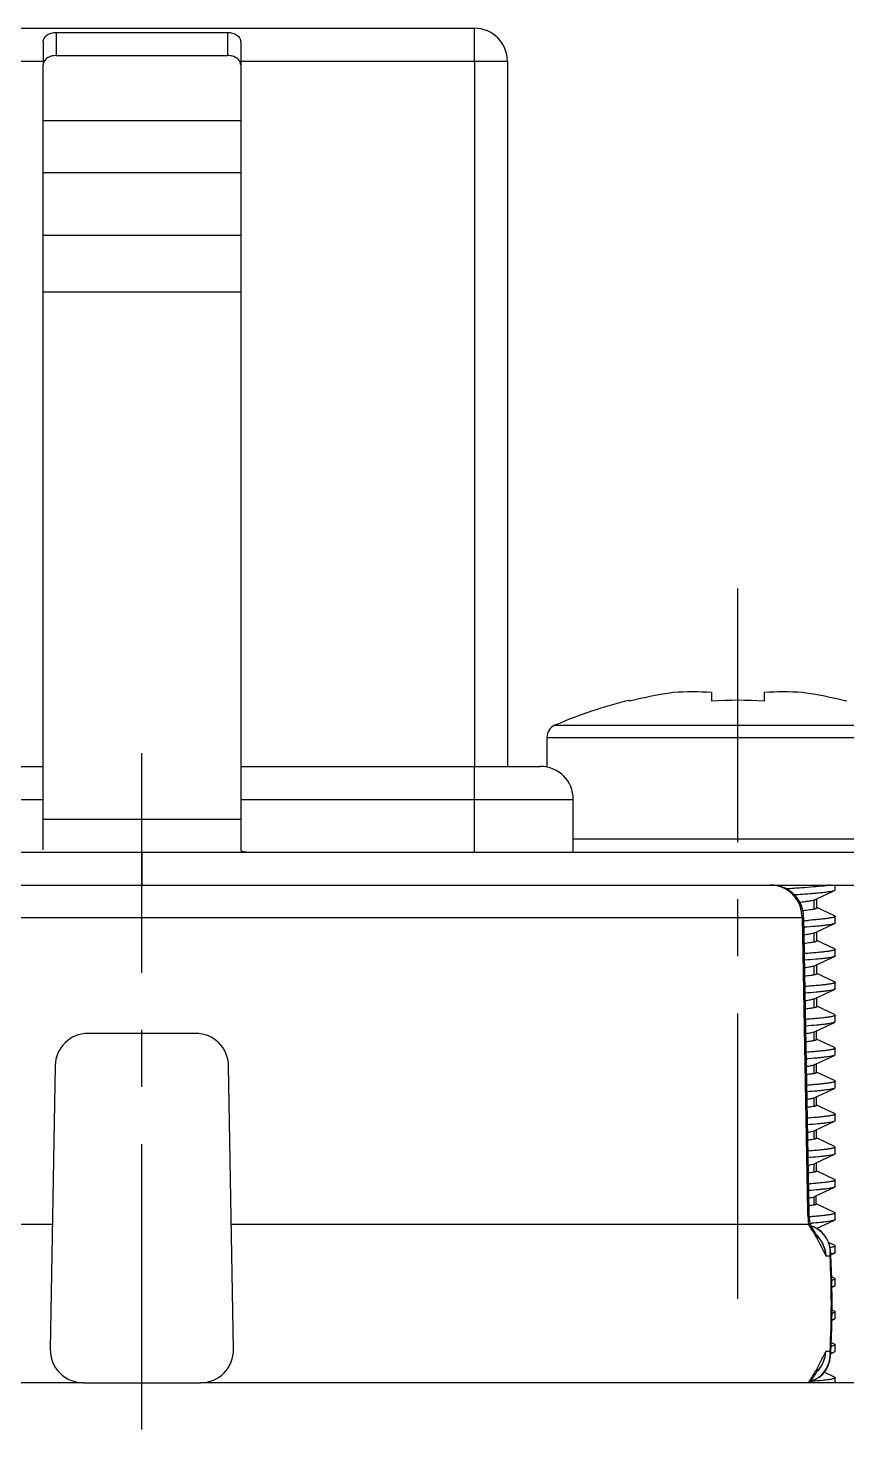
# Model space of a CAD drawing. Header units: millimetres. Extents: x 0 to 420, y 0 to 297.
# Drawn here: x 94.29 to 119.15, y 107.59 to 150.39 of the extents above; entities that cross this region are included whole.
import ezdxf

# ---------------------------------------------------------------- set-up
doc = ezdxf.new("R2010")
doc.units = ezdxf.units.MM
doc.header["$LTSCALE"] = 23.1
doc.linetypes.add('CENTER', pattern=[0.6, 0.375, -0.075, 0.075, -0.075])
doc.layers.get('0').update_dxf_attribs({"linetype": 'CONTINUOUS'})
for name, color, linetype in [('AUSFORMSCHRAEGEN', 7, 'CONTINUOUS'), ('BEZUGSACHSEN', 7, 'CONTINUOUS'), ('RUNDUNGEN', 7, 'CONTINUOUS')]:
    doc.layers.add(name, color=color, linetype=linetype)

msp = doc.modelspace()

# ---------------------------------------------------------------- linework, layer by layer
at = {"color": 9, "linetype": 'CONTINUOUS'}
for p, q in [((107.8405, 149.39416), (107.8405, 127.99416)), ((100.7405, 147.58019), (94.7405, 147.58019)), ((100.7405, 146.00892), (94.7405, 146.00892)), ((100.7405, 144.10808), (94.7405, 144.10808)), ((100.7405, 142.38482), (94.7405, 142.38482)), ((100.7405, 126.38543), (94.7405, 126.38543)), ((97.7405, 125.39416), (97.7405, 124.39416)), ((118.1582, 123.66338), (118.15828, 123.94477)), ((118.1579, 122.66588), (118.15798, 122.94394)), ((118.1576, 121.66836), (118.15768, 121.94315)), ((118.1573, 120.6708), (118.15738, 120.9424)), ((118.15699, 119.67322), (118.15708, 119.94168)), ((118.15669, 118.67561), (118.15677, 118.94099)), ((118.15639, 117.67797), (118.15647, 117.94034)), ((118.15609, 116.6803), (118.15617, 116.93972)), ((118.15579, 115.68259), (118.15587, 115.93914)), ((118.15549, 114.68486), (118.15556, 114.93859))]:
    msp.add_line(p, q, dxfattribs=at)
at = {"color": 7, "linetype": 'CONTINUOUS'}
for p, q in [((108.8405, 149.39416), (108.8405, 127.99416)), ((115.0405, 130.23321), (115.0405, 129.97929)), ((116.6405, 130.23321), (116.6405, 129.97929)), ((112.54051, 129.99966), (112.55351, 129.97929)), ((119.1275, 129.97929), (119.14049, 129.99966)), ((74.7405, 124.39416), (120.7405, 124.39416)), ((118.21286, 123.96345), (118.77095, 124.22583)), ((118.7905, 124.24416), (118.7905, 124.39416)), ((118.77095, 123.46249), (118.21223, 123.72517)), ((118.23698, 123.70227), (118.23754, 123.97507)), ((117.84463, 123.31303), (117.83899, 123.31262)), ((118.7905, 123.24416), (118.7905, 123.44416)), ((118.21021, 122.9622), (118.77095, 123.22583)), ((118.23489, 122.70324), (118.23546, 122.97409)), ((118.77095, 122.46249), (118.23492, 122.71448)), ((118.7905, 122.24416), (118.7905, 122.44416)), ((118.20753, 121.96094), (118.77095, 122.22583)), ((118.23281, 121.70421), (118.23337, 121.97311)), ((118.77095, 121.46249), (118.23284, 121.71546)), ((118.20483, 120.95967), (118.77095, 121.22583)), ((118.7905, 121.24416), (118.7905, 121.44416)), ((118.23073, 120.70518), (118.23129, 120.97213)), ((118.77095, 120.46249), (118.23076, 120.71645)), ((118.7905, 120.24416), (118.7905, 120.44416)), ((118.2021, 119.95838), (118.77095, 120.22583)), ((118.22865, 119.70615), (118.2292, 119.97114)), ((118.77095, 119.46249), (118.22867, 119.71743)), ((118.7905, 119.24416), (118.7905, 119.44416)), ((118.19935, 118.95708), (118.55232, 119.12314)), ((118.55232, 119.12314), (118.77095, 119.22583)), ((118.22657, 118.70713), (118.22712, 118.97016)), ((118.77095, 118.46249), (118.22659, 118.71841)), ((118.19656, 117.95577), (118.77095, 118.22583)), ((118.7905, 118.24416), (118.7905, 118.44416)), ((118.22449, 117.7081), (118.22503, 117.96918)), ((118.77095, 117.46249), (118.22451, 117.71939)), ((118.7905, 117.24416), (118.7905, 117.44416)), ((118.19374, 116.95444), (118.77095, 117.22583)), ((118.22241, 116.70907), (118.22295, 116.9682)), ((118.77095, 116.46249), (118.22243, 116.72037)), ((118.77095, 116.46249), (118.7905, 116.44416)), ((118.7905, 116.24416), (118.7905, 116.44416)), ((118.19089, 115.9531), (118.77095, 116.22583)), ((118.15587, 115.93914), (118.19089, 115.95333)), ((118.22033, 115.71004), (118.22086, 115.96721)), ((118.77095, 115.46249), (118.22035, 115.72135)), ((118.18801, 114.95174), (118.77095, 115.22583)), ((118.7905, 115.24416), (118.7905, 115.44416)), ((118.15556, 114.93859), (118.188, 114.95193)), ((118.21824, 114.71101), (118.21878, 114.96623)), ((118.77095, 114.46249), (118.21827, 114.72233)), ((118.7905, 114.24416), (118.7905, 114.44416)), ((118.22877, 113.97094), (118.77095, 114.22583)), ((118.77095, 113.46249), (118.59296, 113.54609)), ((118.7905, 113.24416), (118.7905, 113.44416)), ((118.65838, 113.17297), (118.77095, 113.22583)), ((118.77095, 112.46249), (118.68469, 112.50299)), ((118.69066, 112.18813), (118.77095, 112.22583)), ((118.7905, 112.24416), (118.7905, 112.44416)), ((118.77095, 111.46249), (118.6946, 111.49834)), ((118.7905, 111.24416), (118.7905, 111.44416)), ((118.69044, 111.18802), (118.77095, 111.22583)), ((118.77095, 110.46249), (118.66991, 110.50993)), ((118.7905, 110.24416), (118.7905, 110.44416)), ((118.65605, 110.17187), (118.77095, 110.22583)), ((118.77095, 109.46249), (118.4558, 109.61055)), ((118.7905, 109.29416), (118.7905, 109.44416))]:
    msp.add_line(p, q, dxfattribs=at)
at = {"color": 3, "linetype": 'CONTINUOUS'}
for p, q in [((94.7405, 125.46523), (94.7405, 147.58019)), ((100.7405, 147.58019), (100.7405, 125.46523)), ((74.89982, 125.39416), (120.58018, 125.39416))]:
    msp.add_line(p, q, dxfattribs=at)
at = {"color": 7, "linetype": 'CONTINUOUS'}
for centre, radius, start, end in [((115.8405, 116.39416), 13.97712, 98.060123, 103.601621), ((114.46062, 123.10938), 7.14739, 85.346369, 94.653631), ((117.22038, 123.1819), 7.07511, 85.298724, 94.701276), ((115.8405, 116.39416), 13.97712, 76.398379, 81.939877), ((115.84054, 114.2948), 15.70488, 87.080262, 92.919738), ((115.83746, 150.67716), 27.43764, 274.195154, 274.49126), ((118.71541, 119.34446), 0.13099, 292.518378, 295.087984), ((116.36193, 134.86069), 20.80041, 274.609283, 274.748137), ((118.71803, 114.33869), 0.12465, 293.340499, 295.120955), ((116.40654, 129.52083), 20.25871, 274.652201, 274.775387)]:
    msp.add_arc(centre, radius, start, end, dxfattribs=at)
at = {"color": 3, "linetype": 'CONTINUOUS'}
msp.add_open_spline([(100.7405, 125.46523), (100.7405, 125.46079), (100.74214, 125.45165), (100.75001, 125.43941), (100.76255, 125.42911), (100.78719, 125.41662), (100.82948, 125.40634), (100.89126, 125.39917), (100.96625, 125.39565), (101.05161, 125.39438), (101.14421, 125.39409), (101.20799, 125.39416), (101.2405, 125.39416)], degree=3, knots=[0, 0, 0, 0, 0.02533089, 0.05145646, 0.08132795, 0.11686434, 0.20823554, 0.32741636, 0.47175201, 0.63613083, 0.81450599, 1, 1, 1, 1], dxfattribs=at)
at = {"color": 7, "linetype": 'CONTINUOUS'}
for points, knots in [([(118.64612, 124.39416), (118.61446, 124.38863), (118.54339, 124.37807), (118.37217, 124.3573), (118.10673, 124.33262), (117.73336, 124.3043), (117.46015, 124.2865), (117.31286, 124.27733)], [0, 0, 0, 0, 0.07201385, 0.16095108, 0.38649065, 0.66929633, 1, 1, 1, 1]), ([(118.77094, 124.22583), (118.76396, 124.22255), (118.74705, 124.21643), (118.70275, 124.20438), (118.62784, 124.19034), (118.51554, 124.17429), (118.37431, 124.15813), (118.20569, 124.14183), (118.01148, 124.12548), (117.79377, 124.10908), (117.64099, 124.09858), (117.56108, 124.09327)], [0, 0, 0, 0, 0.01898193, 0.04410518, 0.11296483, 0.20629586, 0.32328438, 0.46272256, 0.62316656, 0.80289841, 1, 1, 1, 1]), ([(118.7905, 124.24416), (118.7905, 124.2407), (118.7865, 124.23511), (118.77903, 124.22992), (118.77387, 124.2272), (118.77094, 124.22583)], [0, 0, 0, 0, 0.37466198, 0.65021205, 1, 1, 1, 1]), ([(117.71717, 123.87611), (117.76499, 123.88139), (117.85362, 123.89179), (117.97546, 123.90858), (118.07485, 123.92538), (118.13324, 123.93801), (118.15828, 123.94477)], [0, 0, 0, 0, 0.32308782, 0.59926427, 0.82577601, 1, 1, 1, 1]), ([(118.23698, 123.70227), (118.23697, 123.69856), (118.23298, 123.6926), (118.22536, 123.6869), (118.21235, 123.67969), (118.1897, 123.6716), (118.16972, 123.66618), (118.1582, 123.66338)], [0, 0, 0, 0, 0.12228049, 0.20900685, 0.31793001, 0.60913739, 1, 1, 1, 1]), ([(118.15828, 123.94477), (118.16872, 123.94759), (118.18719, 123.95302), (118.20522, 123.95985), (118.21285, 123.96344)], [0, 0, 0, 0, 0.56192614, 1, 1, 1, 1]), ([(118.1582, 123.66338), (118.13781, 123.65842), (118.09125, 123.64907), (117.97674, 123.63067), (117.88242, 123.61923), (117.81434, 123.61157)], [0, 0, 0, 0, 0.1809683, 0.40923338, 1, 1, 1, 1]), ([(118.7905, 123.44416), (118.7905, 123.44142), (118.78802, 123.43696), (118.78283, 123.4325), (118.7742, 123.427), (118.75908, 123.42055), (118.73599, 123.41322), (118.70648, 123.40585), (118.67061, 123.39843), (118.62843, 123.39099), (118.55993, 123.38044), (118.45926, 123.36758), (118.32107, 123.35278), (118.16074, 123.33793), (118.04656, 123.32853), (117.98602, 123.32377)], [0, 0, 0, 0, 0.0100102, 0.01680744, 0.0251909, 0.04721293, 0.07665225, 0.11368088, 0.15831134, 0.21050083, 0.27018269, 0.41158639, 0.58134899, 0.77807105, 1, 1, 1, 1]), ([(118.77094, 123.46249), (118.77387, 123.46112), (118.77903, 123.45839), (118.7865, 123.45321), (118.7905, 123.44762), (118.7905, 123.44416)], [0, 0, 0, 0, 0.34974593, 0.6252799, 1, 1, 1, 1]), ([(118.77095, 123.22583), (118.76514, 123.2231), (118.75141, 123.21792), (118.71628, 123.20772), (118.65809, 123.19569), (118.57176, 123.18199), (118.46399, 123.16818), (118.33565, 123.15428), (118.12648, 123.13457), (117.96002, 123.12151), (117.84303, 123.11292)], [0, 0, 0, 0, 0.02056087, 0.04690467, 0.11713717, 0.21068041, 0.32694715, 0.46514183, 0.62421647, 1, 1, 1, 1]), ([(117.84745, 122.88893), (117.90858, 122.89687), (117.99355, 122.90897), (118.09689, 122.9287), (118.13929, 122.93872), (118.15798, 122.94394)], [0, 0, 0, 0, 0.58610649, 0.81547136, 1, 1, 1, 1]), ([(118.15798, 122.94394), (118.16792, 122.94672), (118.18559, 122.95208), (118.20284, 122.95873), (118.2102, 122.9622)], [0, 0, 0, 0, 0.55925611, 1, 1, 1, 1]), ([(118.79049, 123.24416), (118.79049, 123.2407), (118.7865, 123.23511), (118.77904, 123.22992), (118.77388, 123.2272), (118.77095, 123.22583)], [0, 0, 0, 0, 0.37477061, 0.6501878, 1, 1, 1, 1]), ([(118.1579, 122.66588), (118.1394, 122.66152), (118.09751, 122.65327), (117.99564, 122.63702), (117.9121, 122.62673), (117.852, 122.61984)], [0, 0, 0, 0, 0.18427371, 0.41362068, 1, 1, 1, 1]), ([(118.79049, 122.44416), (118.7905, 122.44116), (118.7875, 122.43627), (118.78149, 122.43153), (118.77135, 122.42555), (118.75365, 122.4186), (118.72665, 122.41066), (118.69215, 122.4027), (118.65023, 122.39467), (118.60097, 122.38662), (118.52107, 122.3752), (118.40388, 122.3613), (118.24339, 122.34528), (118.05777, 122.32921), (117.9258, 122.31903), (117.85595, 122.31387)], [0, 0, 0, 0, 0.00947087, 0.01610847, 0.02439714, 0.04637395, 0.07589436, 0.11309618, 0.15798607, 0.21048454, 0.27048753, 0.4124874, 0.58258852, 0.77910853, 1, 1, 1, 1]), ([(118.23489, 122.70324), (118.23489, 122.69963), (118.23099, 122.69381), (118.22354, 122.6883), (118.21081, 122.68136), (118.18866, 122.67366), (118.16915, 122.66853), (118.1579, 122.66588)], [0, 0, 0, 0, 0.12230059, 0.20894032, 0.31781819, 0.60910415, 1, 1, 1, 1]), ([(118.77095, 122.46249), (118.77387, 122.46112), (118.77903, 122.4584), (118.78649, 122.45321), (118.79049, 122.44762), (118.79049, 122.44416)], [0, 0, 0, 0, 0.34969575, 0.62514093, 1, 1, 1, 1]), ([(118.77094, 122.22583), (118.76521, 122.22314), (118.7517, 122.21802), (118.71717, 122.20794), (118.66007, 122.19607), (118.5754, 122.18251), (118.4698, 122.16888), (118.34407, 122.15513), (118.13913, 122.13566), (117.97603, 122.12276), (117.8614, 122.11427)], [0, 0, 0, 0, 0.02067637, 0.04711042, 0.11748938, 0.21105017, 0.32729556, 0.46539727, 0.62436976, 1, 1, 1, 1]), ([(118.7905, 122.24416), (118.7905, 122.2407), (118.7865, 122.23511), (118.77903, 122.22992), (118.77387, 122.2272), (118.77094, 122.22583)], [0, 0, 0, 0, 0.37473713, 0.65026595, 1, 1, 1, 1]), ([(117.86401, 121.88865), (117.92162, 121.8965), (118.00183, 121.90851), (118.09954, 121.92807), (118.13985, 121.938), (118.15768, 121.94315)], [0, 0, 0, 0, 0.58360659, 0.81366398, 1, 1, 1, 1]), ([(118.1576, 121.66836), (118.13998, 121.66435), (118.10028, 121.65672), (118.00422, 121.6417), (117.92562, 121.63219), (117.86917, 121.62573)], [0, 0, 0, 0, 0.18581251, 0.41560294, 1, 1, 1, 1]), ([(118.23281, 121.70421), (118.23281, 121.70069), (118.22909, 121.69498), (118.22174, 121.68968), (118.20927, 121.68305), (118.18764, 121.67567), (118.16858, 121.67086), (118.1576, 121.66836)], [0, 0, 0, 0, 0.12226632, 0.20891077, 0.31793853, 0.6091283, 1, 1, 1, 1]), ([(118.15768, 121.94315), (118.16264, 121.94459), (118.17952, 121.9497), (118.19623, 121.95562), (118.20753, 121.96094)], [0, 0, 0, 0, 0.29255282, 1, 1, 1, 1]), ([(118.79049, 121.44416), (118.79049, 121.4412), (118.78758, 121.43638), (118.7817, 121.43167), (118.7718, 121.42577), (118.7545, 121.4189), (118.7281, 121.41105), (118.69438, 121.40317), (118.6534, 121.39524), (118.60524, 121.38728), (118.52711, 121.37599), (118.41247, 121.36224), (118.25543, 121.34641), (118.0737, 121.33052), (117.94447, 121.32046), (117.87603, 121.31536)], [0, 0, 0, 0, 0.00954575, 0.01619886, 0.02449375, 0.04647734, 0.07599309, 0.11316128, 0.15799752, 0.21045527, 0.27041835, 0.41230802, 0.58237352, 0.77892017, 1, 1, 1, 1]), ([(118.77095, 121.22583), (118.7653, 121.22318), (118.75199, 121.21813), (118.71806, 121.20818), (118.66204, 121.19644), (118.57906, 121.18305), (118.47561, 121.16957), (118.35248, 121.156), (118.15177, 121.13676), (117.99203, 121.12402), (117.87975, 121.11563)], [0, 0, 0, 0, 0.02081809, 0.0473631, 0.11784811, 0.21146526, 0.32765569, 0.46567518, 0.62452784, 1, 1, 1, 1]), ([(118.77095, 121.46249), (118.77388, 121.46112), (118.77904, 121.4584), (118.7865, 121.45321), (118.79049, 121.44762), (118.79049, 121.44416)], [0, 0, 0, 0, 0.34991762, 0.62534947, 1, 1, 1, 1]), ([(118.79049, 121.24416), (118.79049, 121.2407), (118.7865, 121.23511), (118.77904, 121.22992), (118.77388, 121.2272), (118.77095, 121.22583)], [0, 0, 0, 0, 0.37469915, 0.65011755, 1, 1, 1, 1]), ([(117.88272, 120.88888), (117.9364, 120.89659), (118.01126, 120.90848), (118.10262, 120.92764), (118.14053, 120.93736), (118.15738, 120.9424)], [0, 0, 0, 0, 0.58102592, 0.81159996, 1, 1, 1, 1]), ([(118.23073, 120.70518), (118.23072, 120.70175), (118.2271, 120.69619), (118.21991, 120.69108), (118.20773, 120.68471), (118.18661, 120.67769), (118.16801, 120.67315), (118.1573, 120.6708)], [0, 0, 0, 0, 0.12227321, 0.20882809, 0.31780558, 0.60901908, 1, 1, 1, 1]), ([(118.15738, 120.9424), (118.16207, 120.9438), (118.17813, 120.94882), (118.19402, 120.95458), (118.20483, 120.95967)], [0, 0, 0, 0, 0.29060192, 1, 1, 1, 1]), ([(118.1573, 120.6708), (118.14063, 120.66716), (118.10325, 120.66021), (118.01342, 120.6465), (117.94012, 120.63761), (117.88758, 120.63163)], [0, 0, 0, 0, 0.18768719, 0.41818746, 1, 1, 1, 1]), ([(118.7905, 120.44416), (118.7905, 120.44123), (118.78765, 120.43646), (118.78187, 120.4318), (118.77217, 120.42596), (118.75522, 120.41915), (118.72935, 120.41138), (118.69628, 120.40358), (118.6561, 120.39573), (118.60888, 120.38784), (118.53227, 120.37667), (118.41982, 120.36306), (118.26572, 120.34738), (118.08734, 120.33166), (117.96046, 120.32169), (117.89326, 120.31665)], [0, 0, 0, 0, 0.00961462, 0.01629381, 0.02460498, 0.04658527, 0.07607635, 0.11322977, 0.15804319, 0.21044978, 0.27036087, 0.41219512, 0.58220547, 0.77879536, 1, 1, 1, 1]), ([(118.77094, 120.46249), (118.77387, 120.46112), (118.77903, 120.4584), (118.78649, 120.45321), (118.7905, 120.44762), (118.7905, 120.44416)], [0, 0, 0, 0, 0.34968079, 0.62517019, 1, 1, 1, 1]), ([(118.77094, 120.22583), (118.76537, 120.22321), (118.75226, 120.21822), (118.71889, 120.20839), (118.66387, 120.19679), (118.58244, 120.18355), (118.48099, 120.17023), (118.36028, 120.15681), (118.16351, 120.13779), (118.0069, 120.1252), (117.8968, 120.11691)], [0, 0, 0, 0, 0.02093123, 0.04756634, 0.11819972, 0.21183916, 0.32801296, 0.46595215, 0.62470242, 1, 1, 1, 1]), ([(117.90202, 119.88948), (117.95163, 119.89701), (118.02098, 119.90862), (118.1058, 119.92731), (118.14125, 119.93678), (118.15708, 119.94168)], [0, 0, 0, 0, 0.57779396, 0.80921941, 1, 1, 1, 1]), ([(118.15708, 119.94168), (118.16149, 119.94304), (118.17673, 119.94795), (118.19179, 119.95353), (118.2021, 119.95838)], [0, 0, 0, 0, 0.28868422, 1, 1, 1, 1]), ([(118.7905, 120.24416), (118.7905, 120.2407), (118.7865, 120.23511), (118.77903, 120.22993), (118.77387, 120.2272), (118.77094, 120.22583)], [0, 0, 0, 0, 0.37470657, 0.6502456, 1, 1, 1, 1]), ([(118.15699, 119.67322), (118.12231, 119.66593), (118.03897, 119.65324), (117.95538, 119.64307), (117.90692, 119.63757)], [0, 0, 0, 0, 0.42087945, 1, 1, 1, 1]), ([(118.79049, 119.44416), (118.79049, 119.44127), (118.78772, 119.43657), (118.78207, 119.43194), (118.77259, 119.42616), (118.75601, 119.41943), (118.73069, 119.41175), (118.69835, 119.40403), (118.65905, 119.39626), (118.61286, 119.38847), (118.53789, 119.37742), (118.42782, 119.36395), (118.27695, 119.34846), (118.10221, 119.3329), (117.97789, 119.32305), (117.91203, 119.31806)], [0, 0, 0, 0, 0.0096882, 0.01638336, 0.02470138, 0.04668889, 0.07618281, 0.11330547, 0.15806749, 0.21043329, 0.27031255, 0.41204268, 0.58202307, 0.77862712, 1, 1, 1, 1]), ([(118.22865, 119.70615), (118.22864, 119.70282), (118.22504, 119.69744), (118.21806, 119.69249), (118.20619, 119.68634), (118.18558, 119.67971), (118.16744, 119.67542), (118.15699, 119.67322)], [0, 0, 0, 0, 0.12234521, 0.20873056, 0.31744025, 0.60871325, 1, 1, 1, 1]), ([(118.77095, 119.46249), (118.77387, 119.46112), (118.77904, 119.4584), (118.7865, 119.45321), (118.79049, 119.44762), (118.79049, 119.44416)], [0, 0, 0, 0, 0.34992503, 0.62543881, 1, 1, 1, 1]), ([(118.76558, 119.22346), (118.75217, 119.21788), (118.71802, 119.20814), (118.65682, 119.1955), (118.57649, 119.18274), (118.47761, 119.16984), (118.36079, 119.15689), (118.17163, 119.13854), (118.02134, 119.12636), (117.91583, 119.11835)], [0, 0, 0, 0, 0.05078582, 0.1237132, 0.21868454, 0.33519715, 0.47253786, 0.62984435, 1, 1, 1, 1]), ([(118.79049, 119.24416), (118.79049, 119.2407), (118.78649, 119.23511), (118.77904, 119.22992), (118.77388, 119.2272), (118.77095, 119.22583)], [0, 0, 0, 0, 0.37483521, 0.65026239, 1, 1, 1, 1]), ([(117.92106, 118.8903), (117.96668, 118.89763), (118.04584, 118.91181), (118.12419, 118.93059), (118.15677, 118.94099)], [0, 0, 0, 0, 0.57466397, 1, 1, 1, 1]), ([(118.15669, 118.67561), (118.12438, 118.66911), (118.04738, 118.65763), (117.97016, 118.64836), (117.92561, 118.64334)], [0, 0, 0, 0, 0.42373561, 1, 1, 1, 1]), ([(118.22657, 118.70713), (118.22656, 118.70388), (118.22305, 118.69865), (118.21624, 118.69387), (118.20466, 118.68798), (118.18456, 118.68169), (118.16688, 118.67766), (118.15669, 118.67561)], [0, 0, 0, 0, 0.12235473, 0.20865625, 0.31729803, 0.60848623, 1, 1, 1, 1]), ([(118.15677, 118.94099), (118.16092, 118.94231), (118.17532, 118.94708), (118.18955, 118.95247), (118.19934, 118.95708)], [0, 0, 0, 0, 0.28680884, 1, 1, 1, 1]), ([(118.79049, 118.44416), (118.7905, 118.44131), (118.78781, 118.43667), (118.78227, 118.43209), (118.77301, 118.42638), (118.75681, 118.41972), (118.73209, 118.41213), (118.7005, 118.4045), (118.6621, 118.39683), (118.61696, 118.38912), (118.54369, 118.3782), (118.4361, 118.36489), (118.28856, 118.34958), (118.1176, 118.3342), (117.99594, 118.32447), (117.93147, 118.31954)], [0, 0, 0, 0, 0.00976371, 0.01648655, 0.02482698, 0.04682986, 0.07629825, 0.11338522, 0.15812319, 0.21045002, 0.27026803, 0.41191527, 0.58183815, 0.77847905, 1, 1, 1, 1]), ([(118.75803, 118.22053), (118.74382, 118.21535), (118.70887, 118.20602), (118.64727, 118.19386), (118.56817, 118.18159), (118.47208, 118.16921), (118.35956, 118.15678), (118.17885, 118.13923), (118.03557, 118.12752), (117.93516, 118.11983)], [0, 0, 0, 0, 0.05466095, 0.1303755, 0.22692763, 0.34385016, 0.48050521, 0.63604955, 1, 1, 1, 1]), ([(118.77094, 118.22583), (118.76997, 118.22537), (118.76573, 118.22346), (118.76139, 118.22176), (118.75803, 118.22053)], [0, 0, 0, 0, 0.22997577, 1, 1, 1, 1]), ([(118.79049, 118.24416), (118.7905, 118.2407), (118.7865, 118.23511), (118.77904, 118.22992), (118.77387, 118.2272), (118.77094, 118.22583)], [0, 0, 0, 0, 0.37456059, 0.65010714, 1, 1, 1, 1]), ([(118.77095, 118.46249), (118.77387, 118.46112), (118.77903, 118.4584), (118.78649, 118.45321), (118.79049, 118.44762), (118.79049, 118.44416)], [0, 0, 0, 0, 0.34970258, 0.62514146, 1, 1, 1, 1]), ([(117.93949, 117.89131), (117.98127, 117.89843), (118.05418, 117.91224), (118.12626, 117.93039), (118.15647, 117.94034)], [0, 0, 0, 0, 0.57132141, 1, 1, 1, 1]), ([(118.22449, 117.7081), (118.22448, 117.70494), (118.22107, 117.69985), (118.21441, 117.69526), (118.20312, 117.68961), (118.18354, 117.68364), (118.16632, 117.67987), (118.15639, 117.67797)], [0, 0, 0, 0, 0.12236151, 0.20857906, 0.31714645, 0.60821177, 1, 1, 1, 1]), ([(118.15647, 117.94034), (118.16035, 117.94161), (118.1739, 117.94623), (118.18729, 117.95141), (118.19656, 117.95577)], [0, 0, 0, 0, 0.28494384, 1, 1, 1, 1]), ([(118.15639, 117.67797), (118.12626, 117.67219), (118.05505, 117.66179), (117.98363, 117.65337), (117.94264, 117.64882)], [0, 0, 0, 0, 0.42655081, 1, 1, 1, 1]), ([(118.7905, 117.44416), (118.79049, 117.44134), (118.78787, 117.43676), (118.78245, 117.43222), (118.7734, 117.42658), (118.75756, 117.41999), (118.73337, 117.41248), (118.70246, 117.40494), (118.6649, 117.39735), (118.62073, 117.38973), (118.54902, 117.37893), (118.4437, 117.36577), (118.29924, 117.35062), (118.13176, 117.33541), (118.01254, 117.32579), (117.94934, 117.32092)], [0, 0, 0, 0, 0.00984612, 0.01659135, 0.02494055, 0.04693784, 0.07639919, 0.1134742, 0.15816868, 0.21044018, 0.27022135, 0.41179698, 0.58163977, 0.77827887, 1, 1, 1, 1]), ([(118.77094, 117.46249), (118.77387, 117.46112), (118.77903, 117.45839), (118.7865, 117.45321), (118.7905, 117.44762), (118.7905, 117.44416)], [0, 0, 0, 0, 0.34980355, 0.625358, 1, 1, 1, 1]), ([(118.77094, 117.22583), (118.7589, 117.22017), (118.72728, 117.21046), (118.66997, 117.19791), (118.59358, 117.18524), (118.49873, 117.17242), (118.38596, 117.15953), (118.20214, 117.14124), (118.05582, 117.12914), (117.95293, 117.12119)], [0, 0, 0, 0, 0.04831516, 0.11939288, 0.21317875, 0.32927253, 0.4669285, 0.62528915, 1, 1, 1, 1]), ([(117.95621, 116.89232), (117.99452, 116.89925), (118.06173, 116.91269), (118.12813, 116.9302), (118.15617, 116.93972)], [0, 0, 0, 0, 0.56799168, 1, 1, 1, 1]), ([(118.15617, 116.93972), (118.15978, 116.94094), (118.17247, 116.94539), (118.18501, 116.95033), (118.19374, 116.95444)], [0, 0, 0, 0, 0.28307394, 1, 1, 1, 1]), ([(118.7905, 117.24416), (118.79049, 117.2407), (118.78649, 117.23511), (118.77903, 117.22992), (118.77387, 117.2272), (118.77094, 117.22583)], [0, 0, 0, 0, 0.37486006, 0.65033078, 1, 1, 1, 1]), ([(118.15609, 116.6803), (118.12841, 116.67526), (118.0636, 116.66605), (117.99862, 116.65849), (117.96155, 116.65441)], [0, 0, 0, 0, 0.42995994, 1, 1, 1, 1]), ([(118.79049, 116.44416), (118.79049, 116.44138), (118.78794, 116.43685), (118.78263, 116.43235), (118.77376, 116.42677), (118.75824, 116.42025), (118.73455, 116.41281), (118.70427, 116.40535), (118.66747, 116.39783), (118.62419, 116.39029), (118.55393, 116.3796), (118.4507, 116.36657), (118.30905, 116.35158), (118.14478, 116.33653), (118.02783, 116.32702), (117.96583, 116.32219)], [0, 0, 0, 0, 0.00991202, 0.01667527, 0.02503937, 0.04706234, 0.07652002, 0.11356073, 0.15821973, 0.21046904, 0.27021098, 0.41168609, 0.58152703, 0.77820357, 1, 1, 1, 1]), ([(118.22237, 116.70909), (118.22236, 116.70765), (118.2215, 116.70449), (118.21799, 116.70039), (118.21256, 116.6966), (118.20156, 116.6913), (118.1825, 116.68554), (118.16575, 116.68205), (118.15609, 116.6803)], [0, 0, 0, 0, 0.05717532, 0.12471136, 0.21073932, 0.31921858, 0.6092467, 1, 1, 1, 1]), ([(118.77095, 116.22583), (118.75908, 116.22026), (118.72802, 116.21066), (118.67177, 116.19826), (118.59691, 116.18575), (118.50402, 116.17308), (118.39361, 116.16035), (118.21366, 116.14229), (118.07042, 116.13035), (117.9697, 116.12249)], [0, 0, 0, 0, 0.04858077, 0.11978586, 0.21364513, 0.3296886, 0.46727464, 0.62555174, 1, 1, 1, 1]), ([(118.79049, 116.24416), (118.79049, 116.2407), (118.7865, 116.23511), (118.77904, 116.22992), (118.77388, 116.2272), (118.77095, 116.22583)], [0, 0, 0, 0, 0.37464974, 0.65008072, 1, 1, 1, 1]), ([(117.97467, 115.89395), (118.00917, 115.90058), (118.07011, 115.91352), (118.13024, 115.93018), (118.15587, 115.93914)], [0, 0, 0, 0, 0.56415056, 1, 1, 1, 1]), ([(118.15579, 115.68259), (118.13036, 115.67822), (118.07137, 115.67007), (118.01223, 115.66332), (117.97869, 115.65967)], [0, 0, 0, 0, 0.43336179, 1, 1, 1, 1]), ([(118.22027, 115.71006), (118.22027, 115.70867), (118.21943, 115.7056), (118.21602, 115.70162), (118.21074, 115.69798), (118.20004, 115.6929), (118.18149, 115.68745), (118.16519, 115.68421), (118.15579, 115.68259)], [0, 0, 0, 0, 0.05727991, 0.1247332, 0.21060117, 0.31891441, 0.60880852, 1, 1, 1, 1]), ([(118.7905, 115.44416), (118.7905, 115.44142), (118.78802, 115.43696), (118.78283, 115.43251), (118.7742, 115.427), (118.75909, 115.42056), (118.73601, 115.41322), (118.70651, 115.40586), (118.67064, 115.39844), (118.62848, 115.391), (118.56, 115.38045), (118.45935, 115.36759), (118.3212, 115.35279), (118.16092, 115.33794), (118.04678, 115.32855), (117.98625, 115.32379)], [0, 0, 0, 0, 0.01000961, 0.01680843, 0.02519441, 0.04722058, 0.07665574, 0.11367879, 0.15831273, 0.21050643, 0.27018442, 0.41158375, 0.58134837, 0.77806581, 1, 1, 1, 1]), ([(118.77094, 115.22583), (118.75931, 115.22037), (118.72892, 115.21091), (118.67396, 115.19871), (118.60095, 115.18637), (118.51043, 115.17389), (118.40289, 115.16136), (118.22762, 115.14357), (118.08811, 115.13181), (117.99, 115.12408)], [0, 0, 0, 0, 0.04887228, 0.1202851, 0.21419691, 0.33021695, 0.46770906, 0.62582769, 1, 1, 1, 1]), ([(118.77094, 115.46249), (118.77387, 115.46112), (118.77903, 115.45839), (118.78649, 115.45321), (118.7905, 115.44762), (118.7905, 115.44416)], [0, 0, 0, 0, 0.34968668, 0.62518383, 1, 1, 1, 1]), ([(118.7905, 115.24416), (118.7905, 115.2407), (118.7865, 115.23511), (118.77903, 115.22993), (118.77387, 115.2272), (118.77094, 115.22583)], [0, 0, 0, 0, 0.37473282, 0.65026366, 1, 1, 1, 1]), ([(117.99264, 114.89584), (118.02346, 114.90216), (118.07827, 114.91451), (118.13231, 114.93022), (118.15556, 114.93859)], [0, 0, 0, 0, 0.56002684, 1, 1, 1, 1]), ([(118.21824, 114.71101), (118.21824, 114.70812), (118.2151, 114.70346), (118.20893, 114.69939), (118.19853, 114.69445), (118.18049, 114.68937), (118.16464, 114.68635), (118.15549, 114.68486)], [0, 0, 0, 0, 0.12236466, 0.2083243, 0.3166265, 0.60711737, 1, 1, 1, 1]), ([(118.15549, 114.68486), (118.13253, 114.68114), (118.07983, 114.67408), (118.027, 114.66815), (117.99726, 114.66497)], [0, 0, 0, 0, 0.43741079, 1, 1, 1, 1]), ([(118.79049, 114.44416), (118.79049, 114.44147), (118.78812, 114.4371), (118.78309, 114.4327), (118.77474, 114.42729), (118.76011, 114.42094), (118.73776, 114.41373), (118.70921, 114.40648), (118.67449, 114.39918), (118.63366, 114.39186), (118.56734, 114.38148), (118.46983, 114.36883), (118.33593, 114.35427), (118.18048, 114.33966), (118.06975, 114.33043), (118.01101, 114.32575)], [0, 0, 0, 0, 0.01012614, 0.01695595, 0.02535961, 0.04740403, 0.07684603, 0.11383835, 0.15841094, 0.21054384, 0.27017624, 0.41144829, 0.58114677, 0.77788517, 1, 1, 1, 1]), ([(118.77095, 114.46249), (118.77387, 114.46112), (118.77904, 114.4584), (118.7865, 114.45321), (118.79049, 114.44762), (118.79049, 114.44416)], [0, 0, 0, 0, 0.34993204, 0.62542769, 1, 1, 1, 1]), ([(118.76742, 114.22424), (118.75629, 114.21943), (118.72829, 114.21084), (118.67844, 114.19967), (118.61363, 114.1884), (118.53425, 114.17703), (118.44064, 114.1656), (118.28898, 114.14942), (118.16841, 114.1387), (118.0837, 114.13166)], [0, 0, 0, 0, 0.05264522, 0.12657401, 0.22179761, 0.3380066, 0.47464013, 0.63107205, 1, 1, 1, 1]), ([(118.79049, 114.24416), (118.79049, 114.2407), (118.7865, 114.23511), (118.77904, 114.22992), (118.77388, 114.2272), (118.77095, 114.22583)], [0, 0, 0, 0, 0.37482223, 0.65024536, 1, 1, 1, 1]), ([(118.7905, 113.44416), (118.7905, 113.43879), (118.78142, 113.43082), (118.76768, 113.42409), (118.7505, 113.41765), (118.72888, 113.41138), (118.69071, 113.40218), (118.65954, 113.39641), (118.63721, 113.39263)], [0, 0, 0, 0, 0.09731914, 0.1799944, 0.28905879, 0.42538074, 0.58930235, 1, 1, 1, 1]), ([(118.77095, 113.46249), (118.77387, 113.46112), (118.77903, 113.4584), (118.78649, 113.45321), (118.79049, 113.44762), (118.7905, 113.44416)], [0, 0, 0, 0, 0.34969835, 0.62514641, 1, 1, 1, 1]), ([(118.77094, 113.22583), (118.76492, 113.223), (118.75062, 113.21765), (118.71389, 113.2071), (118.68291, 113.20085), (118.6603, 113.1967)], [0, 0, 0, 0, 0.1740934, 0.39844758, 1, 1, 1, 1]), ([(118.7905, 113.24416), (118.7905, 113.2407), (118.7865, 113.23511), (118.77903, 113.22992), (118.77387, 113.2272), (118.77094, 113.22583)], [0, 0, 0, 0, 0.37455357, 0.65011983, 1, 1, 1, 1]), ([(118.7905, 112.44416), (118.79049, 112.44006), (118.78494, 112.43359), (118.77542, 112.42783), (118.75844, 112.42006), (118.72921, 112.4112), (118.70342, 112.40528), (118.68851, 112.40219)], [0, 0, 0, 0, 0.10835138, 0.19264656, 0.30151272, 0.59739848, 1, 1, 1, 1]), ([(118.77095, 112.22583), (118.76056, 112.22095), (118.73389, 112.21233), (118.70676, 112.20601), (118.69071, 112.20265)], [0, 0, 0, 0, 0.41181546, 1, 1, 1, 1]), ([(118.77094, 112.46249), (118.77387, 112.46112), (118.77903, 112.45839), (118.7865, 112.45321), (118.7905, 112.44762), (118.7905, 112.44416)], [0, 0, 0, 0, 0.34981921, 0.62537605, 1, 1, 1, 1]), ([(118.7905, 112.24416), (118.79049, 112.2407), (118.78649, 112.23511), (118.77903, 112.22992), (118.77387, 112.2272), (118.77095, 112.22583)], [0, 0, 0, 0, 0.37486448, 0.65032706, 1, 1, 1, 1]), ([(118.79049, 111.44416), (118.79049, 111.44025), (118.78543, 111.43403), (118.77651, 111.42843), (118.76077, 111.42095), (118.7336, 111.4124), (118.70963, 111.40669), (118.69577, 111.40372)], [0, 0, 0, 0, 0.11050564, 0.19520018, 0.30416178, 0.59924645, 1, 1, 1, 1]), ([(118.77095, 111.46249), (118.77388, 111.46112), (118.77904, 111.4584), (118.7865, 111.45321), (118.79049, 111.44762), (118.79049, 111.44416)], [0, 0, 0, 0, 0.34982024, 0.62523539, 1, 1, 1, 1]), ([(118.77095, 111.22583), (118.76079, 111.22106), (118.73481, 111.2126), (118.70837, 111.20638), (118.69277, 111.20308)], [0, 0, 0, 0, 0.41306423, 1, 1, 1, 1]), ([(118.79049, 111.24416), (118.79049, 111.2407), (118.7865, 111.23511), (118.77904, 111.22992), (118.77388, 111.2272), (118.77095, 111.22583)], [0, 0, 0, 0, 0.37462771, 0.65007071, 1, 1, 1, 1]), ([(118.7905, 110.44416), (118.7905, 110.43949), (118.78343, 110.43231), (118.77203, 110.4261), (118.75811, 110.4203), (118.74054, 110.41465), (118.70954, 110.40637), (118.68417, 110.40117), (118.66599, 110.39776)], [0, 0, 0, 0, 0.10268043, 0.18608171, 0.29498768, 0.43050214, 0.59312713, 1, 1, 1, 1]), ([(118.77094, 110.46249), (118.77387, 110.46112), (118.77903, 110.45839), (118.78649, 110.45321), (118.7905, 110.44762), (118.7905, 110.44416)], [0, 0, 0, 0, 0.34969468, 0.62519972, 1, 1, 1, 1]), ([(118.77094, 110.22583), (118.76483, 110.22296), (118.75027, 110.21752), (118.71278, 110.20682), (118.68113, 110.20049), (118.65802, 110.19628)], [0, 0, 0, 0, 0.17334025, 0.39747816, 1, 1, 1, 1]), ([(118.7905, 110.24416), (118.7905, 110.2407), (118.7865, 110.23511), (118.77903, 110.22993), (118.77387, 110.2272), (118.77094, 110.22583)], [0, 0, 0, 0, 0.37475831, 0.65028036, 1, 1, 1, 1]), ([(118.64612, 109.39416), (118.61244, 109.38828), (118.53646, 109.3771), (118.35223, 109.35512), (118.20146, 109.3415), (118.09308, 109.33244)], [0, 0, 0, 0, 0.18423487, 0.41380343, 1, 1, 1, 1]), ([(118.7905, 109.44416), (118.7905, 109.43901), (118.78206, 109.43126), (118.76904, 109.42469), (118.75284, 109.41844), (118.73246, 109.41235), (118.69651, 109.40343), (118.66715, 109.39783), (118.64612, 109.39416)], [0, 0, 0, 0, 0.09876589, 0.18162355, 0.29076884, 0.42705288, 0.59071374, 1, 1, 1, 1]), ([(118.77094, 109.46249), (118.77387, 109.46112), (118.77904, 109.4584), (118.7865, 109.45321), (118.7905, 109.44762), (118.7905, 109.44416)], [0, 0, 0, 0, 0.34991988, 0.62541482, 1, 1, 1, 1])]:
    msp.add_open_spline(points, degree=3, knots=knots, dxfattribs=at)
at = {"layer": 'AUSFORMSCHRAEGEN', "color": 7, "linetype": 'CONTINUOUS'}
for p, q in [((95.95811, 109.29416), (74.66415, 109.29416)), ((120.81685, 109.29416), (99.52289, 109.29416))]:
    msp.add_line(p, q, dxfattribs=at)
at = {"layer": 'BEZUGSACHSEN', "color": 7, "linetype": 'CENTER'}
for p, q in [((115.8405, 111.83919), (115.8405, 133.39416)), ((97.7405, 66.29416), (97.7405, 128.39416))]:
    msp.add_line(p, q, dxfattribs=at)
at = {"layer": 'BEZUGSACHSEN', "color": 7, "linetype": 'CONTINUOUS'}
msp.add_line((110.0405, 128.87615), (110.0405, 127.97139), dxfattribs=at)
at = {"layer": 'BEZUGSACHSEN', "color": 9, "linetype": 'CONTINUOUS'}
for p, q in [((110.0405, 128.87615), (121.6405, 128.87615)), ((110.28168, 129.24326), (121.39932, 129.24326)), ((110.8405, 125.79416), (121.6405, 125.79416))]:
    msp.add_line(p, q, dxfattribs=at)
at = {"layer": 'BEZUGSACHSEN', "color": 7, "linetype": 'CONTINUOUS'}
for centre, radius, start, end in [((115.8405, 116.39416), 14, 103.673166, 113.39444), ((110.4405, 128.87615), 0.4, 113.39444, 180)]:
    msp.add_arc(centre, radius, start, end, dxfattribs=at)
at = {"layer": 'RUNDUNGEN', "color": 7, "linetype": 'CONTINUOUS'}
for p, q in [((87.6405, 150.39416), (107.8405, 150.39416)), ((95.1405, 150.26684), (100.3405, 150.26684)), ((94.7405, 149.98154), (94.7405, 149.28063)), ((100.7405, 149.98154), (100.7405, 149.28063)), ((108.8405, 149.39416), (108.8405, 127.99416)), ((85.6405, 127.99416), (94.7405, 127.99416)), ((100.7405, 127.99416), (109.8405, 127.99416)), ((110.8405, 125.39416), (110.8405, 126.99416)), ((117.99969, 114.48255), (117.83533, 123.41273)), ((99.37278, 119.89416), (96.10822, 119.89416)), ((95.10837, 118.91161), (94.95826, 110.31161)), ((100.52274, 110.31161), (100.37263, 118.91161)), ((95.02428, 114.09416), (77.49709, 114.09416)), ((117.98389, 114.09416), (100.45672, 114.09416)), ((118.04183, 114.06422), (118.03343, 114.1131)), ((118.05374, 114.05071), (118.03847, 114.07313)), ((118.0727, 114.02254), (118.05374, 114.05071)), ((118.09121, 113.99465), (118.0727, 114.02254)), ((118.10926, 113.96706), (118.09121, 113.99465)), ((118.12684, 113.93983), (118.10926, 113.96706)), ((118.14393, 113.91301), (118.12684, 113.93983)), ((118.16046, 113.88673), (118.14393, 113.91301)), ((118.18408, 113.84871), (118.16046, 113.88673)), ((118.35779, 113.88299), (118.25398, 113.95965)), ((118.36367, 113.87787), (118.26142, 113.95493)), ((118.20636, 113.81238), (118.18408, 113.84871)), ((118.23386, 113.767), (118.20636, 113.81238)), ((118.27356, 113.70103), (118.23386, 113.767)), ((118.28097, 113.6889), (118.27356, 113.70103)), ((118.69704, 111.69416), (118.69713, 111.70088)), ((118.65314, 110.11835), (118.65762, 110.20073)), ((118.1906, 109.55018), (118.21421, 109.58882)), ((118.21421, 109.58882), (118.2728, 109.68606)), ((95.95811, 109.29416), (99.52289, 109.29416)), ((118.03672, 109.29512), (118.04182, 109.32404)), ((118.04389, 109.33336), (118.1782, 109.38636)), ((118.06063, 109.34777), (118.08093, 109.3781)), ((118.08093, 109.3781), (118.1007, 109.4081)), ((118.1007, 109.4081), (118.11994, 109.43772)), ((118.11994, 109.43772), (118.13861, 109.4669)), ((118.13861, 109.4669), (118.15666, 109.49549)), ((118.1782, 109.38636), (118.3025, 109.4615))]:
    msp.add_line(p, q, dxfattribs=at)
at = {"layer": 'RUNDUNGEN', "color": 9, "linetype": 'CONTINUOUS'}
for p, q in [((95.1405, 150.26684), (95.1405, 149.56593)), ((100.3405, 150.26684), (100.3405, 149.56593)), ((107.8405, 149.39416), (107.8405, 150.39416)), ((86.6405, 149.39416), (94.7405, 149.39416)), ((100.7405, 149.39416), (108.8405, 149.39416)), ((107.8405, 125.39416), (107.8405, 127.99416)), ((84.6405, 126.99416), (94.7405, 126.99416)), ((100.7405, 126.99416), (110.8405, 126.99416)), ((77.69255, 123.41161), (117.78846, 123.41161)), ((117.78845, 123.41161), (117.83524, 123.41267)), ((117.78846, 123.41161), (117.95294, 114.51004)), ((117.99904, 114.51089), (117.95289, 114.51004)), ((118.50914, 113.14443), (118.63809, 113.14443)), ((118.63809, 110.24389), (118.50914, 110.24389))]:
    msp.add_line(p, q, dxfattribs=at)
at = {"layer": 'RUNDUNGEN', "color": 3, "linetype": 'CONTINUOUS'}
for p, q in [((95.1405, 149.56593), (100.3405, 149.56593)), ((94.7405, 147.58019), (94.7405, 149.28063)), ((100.7405, 149.28063), (100.7405, 147.58019))]:
    msp.add_line(p, q, dxfattribs=at)
at = {"layer": 'RUNDUNGEN', "color": 7, "linetype": 'CONTINUOUS'}
for points in [[(117.83134, 123.4846), (117.82788, 123.51738), (117.82343, 123.54975), (117.81803, 123.58168), (117.81172, 123.61313), (117.80454, 123.6441), (117.7965, 123.67454), (117.78765, 123.70445), (117.778, 123.7338), (117.76757, 123.76256), (117.75639, 123.79073), (117.74447, 123.81828), (117.73185, 123.84518), (117.71856, 123.87142), (117.70465, 123.89698), (117.69016, 123.92184), (117.67512, 123.94601), (117.65957, 123.96948), (117.64355, 123.99223), (117.62708, 124.01426), (117.6102, 124.03557), (117.59295, 124.05614), (117.57534, 124.07599), (117.55741, 124.0951), (117.53918, 124.11348), (117.52068, 124.13112), (117.50194, 124.14802), (117.48301, 124.16417), (117.46391, 124.1796), (117.44467, 124.19432), (117.42532, 124.20834), (117.4059, 124.22168), (117.38642, 124.23436), (117.36692, 124.2464), (117.34741, 124.25781), (117.32793, 124.2686), (117.30852, 124.27879), (117.28919, 124.28838), (117.26998, 124.29739), (117.25092, 124.30584), (117.23203, 124.31374), (117.21333, 124.32111), (117.19487, 124.32798), (117.17663, 124.33436), (117.15863, 124.34029), (117.14086, 124.34579), (117.12331, 124.35089), (117.10598, 124.35562), (117.08887, 124.36), (117.07196, 124.36404), (117.05525, 124.36776), (117.03873, 124.37118), (117.02238, 124.37432), (117.00622, 124.37719), (116.99026, 124.37979), (116.97452, 124.38213), (116.95899, 124.38423), (116.94369, 124.38609), (116.92862, 124.38774), (116.91378, 124.38917), (116.89921, 124.39039), (116.88487, 124.39143), (116.87069, 124.39228), (116.85677, 124.39297), (116.84319, 124.39348), (116.82992, 124.39385), (116.81706, 124.39407), (116.80634, 124.39415)], [(117.83524, 123.41273), (117.83513, 123.41796), (117.83377, 123.45145), (117.83134, 123.4846)], [(118.03343, 114.1131), (118.0177, 114.22742), (118.00617, 114.35197), (117.99969, 114.48255)], [(118.25398, 113.95965), (118.14011, 114.0197), (118.05455, 114.04951)], [(118.65312, 113.27001), (118.63056, 113.42804), (118.58789, 113.562), (118.52677, 113.68321), (118.4493, 113.79069), (118.35779, 113.88299)], [(118.5895, 113.55803), (118.52963, 113.67846), (118.45362, 113.78555), (118.36367, 113.87787)], [(118.28291, 113.68572), (118.28321, 113.68525), (118.28418, 113.68376), (118.28324, 113.68524), (118.28097, 113.6889)], [(118.68752, 112.43105), (118.65833, 113.17416), (118.65313, 113.27004)], [(118.65762, 110.20073), (118.68716, 110.94382), (118.69713, 111.68743), (118.68752, 112.43105)], [(118.3025, 109.4615), (118.413, 109.55758), (118.50621, 109.67296), (118.57901, 109.8054), (118.62872, 109.95258), (118.65311, 110.11792)], [(118.62952, 109.95799), (118.6313, 109.96348), (118.6531, 110.11783)], [(118.2728, 109.68606), (118.281, 109.69949), (118.28154, 109.70037)], [(118.03847, 109.31514), (118.03982, 109.31713), (118.06063, 109.34777)], [(118.15666, 109.49549), (118.16543, 109.50951), (118.1906, 109.55018)]]:
    msp.add_lwpolyline(points, dxfattribs=at)
for centre, radius, start, end in [((107.8405, 149.39416), 1, 0, 90), ((109.8405, 126.99416), 1, 0, 90), ((116.74728, 123.39502), 1.04131, 0.913201, 5.261549), ((96.10822, 118.89416), 1, 90, 179), ((99.37278, 118.89416), 1, 1, 90), ((117.7881, 113.22442), 0.86845, 68.596344, 72.04719), ((117.79403, 113.23928), 0.85245, 60.962267, 68.602815), ((117.80363, 113.25751), 0.83185, 52.993461, 60.930801), ((117.64887, 113.22085), 0.99216, 355.58235, 2.871467), ((95.95811, 110.29416), 1, 179, 270), ((99.52289, 110.29416), 1, 270, 1)]:
    msp.add_arc(centre, radius, start, end, dxfattribs=at)
at = {"layer": 'RUNDUNGEN', "color": 9, "linetype": 'CONTINUOUS'}
for centre, radius, start, end in [((109.93882, 108.97871), 9.53404, 32.112042, 32.448802), ((110.10752, 109.08428), 9.33503, 31.317521, 32.113634), ((110.36001, 109.23789), 9.03949, 30.152381, 31.31759), ((90.44978, 111.69416), 28.22559, 357.054769, 2.945233), ((117.69579, 110.16495), 0.94518, 348.660735, 357.122738), ((117.64969, 110.16744), 0.99136, 357.112664, 4.422852), ((110.35948, 114.15036), 9.0399, 328.68549, 329.851189), ((109.93542, 114.41128), 9.53781, 327.553693, 327.88999), ((110.10547, 114.30488), 9.33722, 327.888379, 328.685546), ((117.78819, 110.16378), 0.86832, 287.953136, 289.501749), ((117.78958, 110.15986), 0.86416, 289.501392, 291.519578), ((117.79157, 110.15483), 0.85876, 291.519564, 293.556399), ((117.79657, 110.14367), 0.84652, 293.547932, 299.181319), ((117.80214, 110.1333), 0.83475, 299.194348, 300.189367), ((117.80331, 110.13131), 0.83245, 300.189064, 307.089097)]:
    msp.add_arc(centre, radius, start, end, dxfattribs=at)
at = {"layer": 'RUNDUNGEN', "color": 7, "linetype": 'CONTINUOUS'}
for points, knots in [([(94.7405, 149.98154), (94.7405, 150.00025), (94.74592, 150.03855), (94.77811, 150.11312), (94.85789, 150.19365), (94.98887, 150.25316), (95.08896, 150.26684), (95.1405, 150.26684)], [0, 0, 0, 0, 0.10405856, 0.21195435, 0.44701004, 0.71340691, 1, 1, 1, 1]), ([(100.3405, 150.26684), (100.39204, 150.26684), (100.49213, 150.25316), (100.62312, 150.19365), (100.70289, 150.11312), (100.73508, 150.03855), (100.7405, 150.00025), (100.7405, 149.98154)], [0, 0, 0, 0, 0.28659309, 0.55298996, 0.78804565, 0.89594144, 1, 1, 1, 1]), ([(117.7842, 123.49051), (117.77303, 123.61209), (117.70931, 123.85268), (117.49025, 124.15383), (117.17347, 124.35028), (116.92808, 124.39346), (116.80598, 124.39414)], [0, 0, 0, 0, 0.25132352, 0.50001825, 0.74866921, 1, 1, 1, 1]), ([(117.98376, 114.09505), (117.99042, 114.09492), (118.01012, 114.093), (118.03063, 114.08388), (118.03847, 114.07307)], [0, 0, 0, 0, 0.33290519, 1, 1, 1, 1]), ([(118.30433, 113.9218), (118.35559, 113.88316), (118.44833, 113.79453), (118.55224, 113.6347), (118.61818, 113.45762), (118.63662, 113.33314), (118.63979, 113.27055)], [0, 0, 0, 0, 0.25498523, 0.50407764, 0.75109338, 1, 1, 1, 1]), ([(118.24523, 113.75342), (118.32161, 113.67122), (118.44841, 113.48007), (118.50235, 113.25659), (118.50911, 113.14443)], [0, 0, 0, 0, 0.49963751, 1, 1, 1, 1]), ([(118.24521, 109.63491), (118.32158, 109.71711), (118.44837, 109.90825), (118.50234, 110.13173), (118.5091, 110.24389)], [0, 0, 0, 0, 0.49961122, 1, 1, 1, 1])]:
    msp.add_open_spline(points, degree=3, knots=knots, dxfattribs=at)
at = {"layer": 'RUNDUNGEN', "color": 3, "linetype": 'CONTINUOUS'}
for points, knots in [([(95.1405, 149.56593), (95.08896, 149.56593), (94.98887, 149.55225), (94.85789, 149.49274), (94.77811, 149.41221), (94.74592, 149.33765), (94.7405, 149.29934), (94.7405, 149.28063)], [0, 0, 0, 0, 0.28659309, 0.55298996, 0.78804565, 0.89594144, 1, 1, 1, 1]), ([(100.7405, 149.28063), (100.7405, 149.29934), (100.73508, 149.33765), (100.70289, 149.41221), (100.62312, 149.49274), (100.49213, 149.55225), (100.39204, 149.56593), (100.3405, 149.56593)], [0, 0, 0, 0, 0.10405856, 0.21195435, 0.44701004, 0.71340691, 1, 1, 1, 1])]:
    msp.add_open_spline(points, degree=3, knots=knots, dxfattribs=at)
at = {"layer": 'RUNDUNGEN', "color": 9, "linetype": 'CONTINUOUS'}
for points, knots in [([(117.95294, 114.51004), (117.95358, 114.47468), (117.95811, 114.33569), (117.97026, 114.19694), (117.98389, 114.09416)], [0, 0, 0, 0, 0.25437717, 1, 1, 1, 1]), ([(118.17639, 113.77844), (118.20689, 113.72592), (118.32464, 113.51826), (118.43362, 113.3056), (118.50914, 113.14443)], [0, 0, 0, 0, 0.25441315, 1, 1, 1, 1]), ([(118.50914, 113.14443), (118.50304, 113.25989), (118.44784, 113.49039), (118.31494, 113.68604), (118.23482, 113.76928)], [0, 0, 0, 0, 0.50018219, 1, 1, 1, 1]), ([(118.65311, 113.26972), (118.65366, 113.25945), (118.65403, 113.21724), (118.64681, 113.17511), (118.63809, 113.14443)], [0, 0, 0, 0, 0.24377786, 1, 1, 1, 1]), ([(118.17649, 109.61009), (118.20698, 109.66259), (118.32468, 109.87018), (118.43361, 110.08278), (118.5091, 110.24389)], [0, 0, 0, 0, 0.2544122, 1, 1, 1, 1]), ([(118.23482, 109.61903), (118.31493, 109.70228), (118.44783, 109.89792), (118.50304, 110.12843), (118.50914, 110.24389)], [0, 0, 0, 0, 0.49980361, 1, 1, 1, 1]), ([(118.6531, 110.11838), (118.65366, 110.12867), (118.65407, 110.17095), (118.64685, 110.21317), (118.63809, 110.24389)], [0, 0, 0, 0, 0.24385193, 1, 1, 1, 1]), ([(118.30532, 109.46727), (118.38761, 109.52949), (118.52822, 109.6851), (118.6026, 109.88017), (118.62253, 109.97911)], [0, 0, 0, 0, 0.50550536, 1, 1, 1, 1])]:
    msp.add_open_spline(points, degree=3, knots=knots, dxfattribs=at)

doc.saveas('drawing.dxf')
